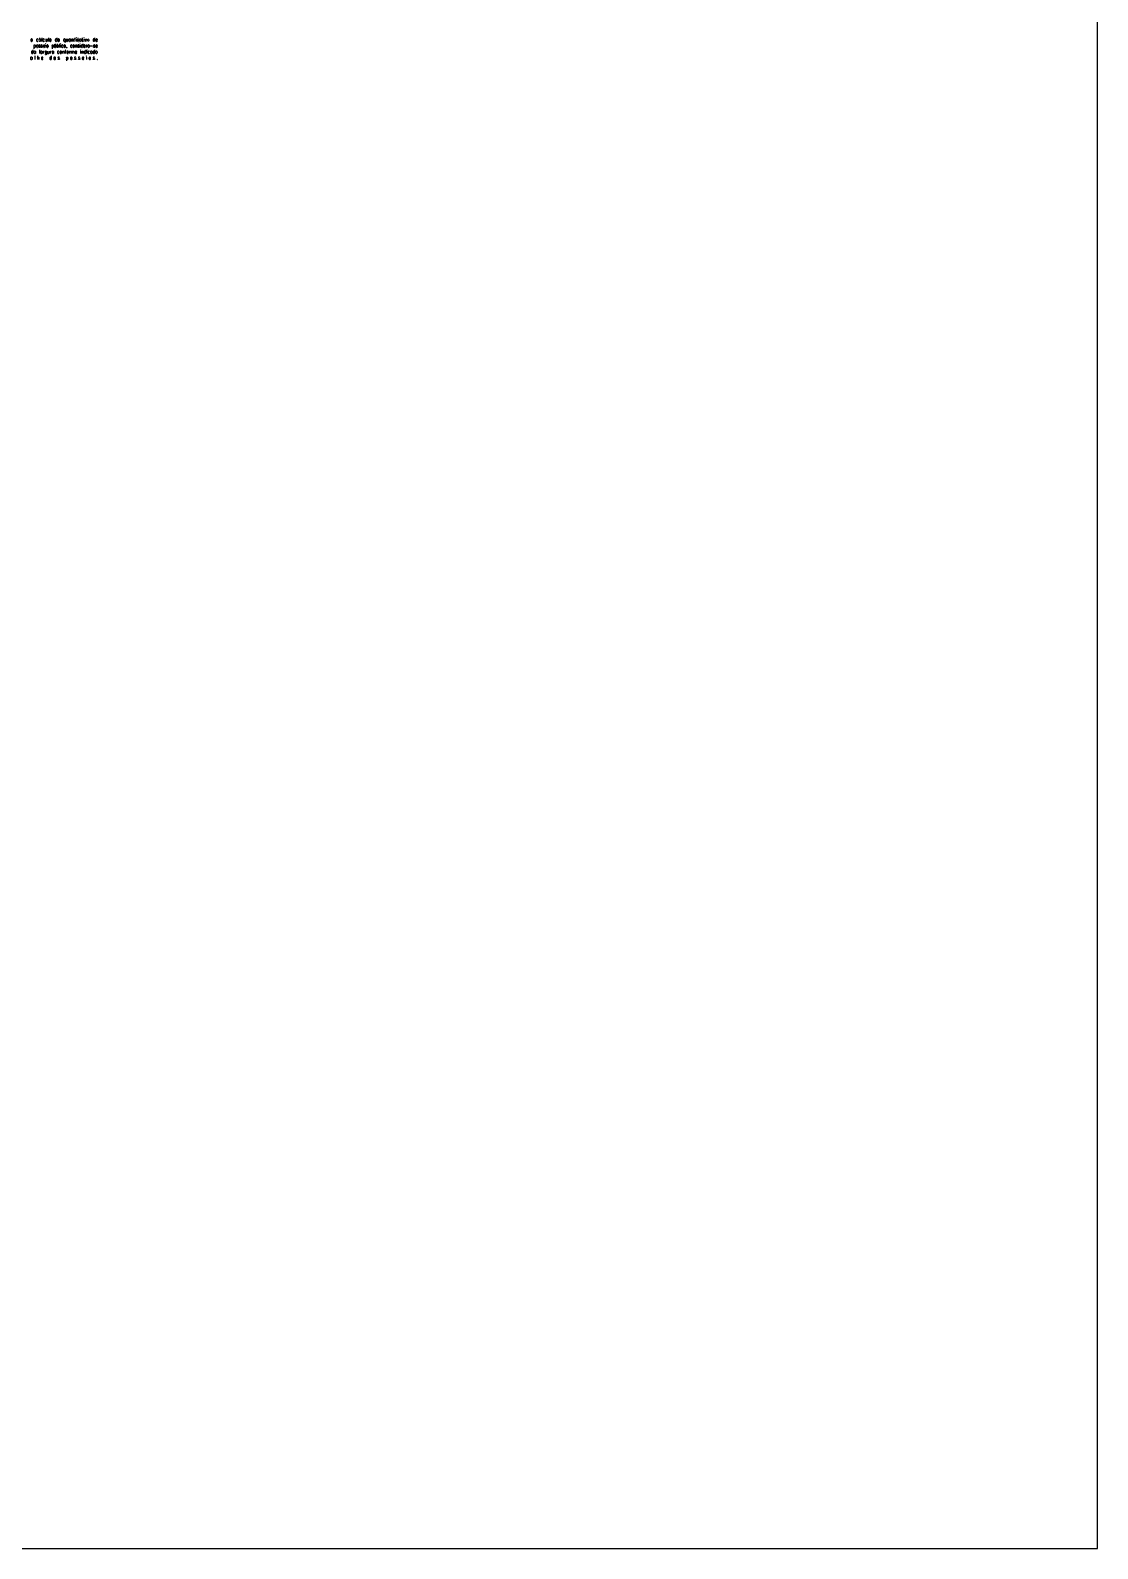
# Model space of a CAD drawing. Header units: feet. Extents: x 203667 to 205527, y 9204857 to 9205156.
# Drawn here: x 203719.94 to 203738.5, y 9204889.59 to 9204915.99 of the extents above; entities that cross this region are included whole.
import ezdxf

# ---------------------------------------------------------------- set-up
doc = ezdxf.new("R2010")
doc.units = ezdxf.units.FT
doc.header["$LTSCALE"] = 0.3
doc.header["$MEASUREMENT"] = 0
doc.linetypes.add('CONTINUO', pattern=[0])
doc.layers.add('Estacas', color=7, linetype='CONTINUO')
doc.layers.add('PDF2_A_Texto', color=7, linetype='Continuous')

msp = doc.modelspace()

# ---------------------------------------------------------------- linework, layer by layer
at = {"layer": 'Estacas'}
msp.add_lwpolyline([(203667.39, 9204889.591), (203738.497, 9204889.591), (203738.497, 9204941.978), (203667.39, 9204941.978)], close=True, dxfattribs=at)
at = {"layer": 'PDF2_A_Texto', "lineweight": 25}
for points in [[(203719.958, 9204915.839), (203719.954, 9204915.835), (203719.948, 9204915.829), (203719.946, 9204915.821), (203719.946, 9204915.814), (203719.948, 9204915.806), (203719.954, 9204915.8), (203719.958, 9204915.796), (203719.964, 9204915.796), (203719.969, 9204915.8), (203719.974, 9204915.806), (203719.976, 9204915.814), (203719.976, 9204915.821), (203719.974, 9204915.829), (203719.969, 9204915.835), (203719.964, 9204915.839)], [(203720.285, 9204915.839), (203720.281, 9204915.835), (203720.275, 9204915.829), (203720.273, 9204915.821), (203720.273, 9204915.814), (203720.275, 9204915.806), (203720.281, 9204915.8), (203720.285, 9204915.796), (203720.291, 9204915.796), (203720.296, 9204915.8), (203720.301, 9204915.806), (203720.303, 9204915.814), (203720.303, 9204915.821), (203720.301, 9204915.829), (203720.296, 9204915.835), (203720.291, 9204915.839)], [(203720.431, 9204915.839), (203720.426, 9204915.835), (203720.421, 9204915.829), (203720.419, 9204915.821), (203720.419, 9204915.814), (203720.421, 9204915.806), (203720.426, 9204915.8), (203720.431, 9204915.796), (203720.437, 9204915.796), (203720.441, 9204915.8), (203720.447, 9204915.806), (203720.449, 9204915.814), (203720.449, 9204915.821), (203720.447, 9204915.829), (203720.441, 9204915.835), (203720.437, 9204915.839)], [(203720.738, 9204915.857), (203720.74, 9204915.853), (203720.742, 9204915.857), (203720.74, 9204915.86)], [(203720.869, 9204915.857), (203720.872, 9204915.853), (203720.874, 9204915.857), (203720.872, 9204915.86)], [(203720.205, 9204915.751), (203720.208, 9204915.748), (203720.211, 9204915.751), (203720.208, 9204915.754)], [(203720.235, 9204915.733), (203720.231, 9204915.73), (203720.227, 9204915.724), (203720.225, 9204915.715), (203720.225, 9204915.709), (203720.227, 9204915.7), (203720.231, 9204915.694), (203720.235, 9204915.691), (203720.243, 9204915.691), (203720.247, 9204915.694), (203720.251, 9204915.7), (203720.253, 9204915.709), (203720.253, 9204915.715), (203720.251, 9204915.724), (203720.247, 9204915.73), (203720.243, 9204915.733)], [(203720.465, 9204915.627), (203720.46, 9204915.624), (203720.456, 9204915.619), (203720.454, 9204915.609), (203720.454, 9204915.603), (203720.456, 9204915.594), (203720.46, 9204915.588), (203720.465, 9204915.585), (203720.472, 9204915.585), (203720.476, 9204915.588), (203720.481, 9204915.594), (203720.483, 9204915.603), (203720.483, 9204915.609), (203720.481, 9204915.619), (203720.476, 9204915.624), (203720.472, 9204915.627)], [(203720.464, 9204915.751), (203720.466, 9204915.748), (203720.468, 9204915.751), (203720.466, 9204915.754)], [(203720.534, 9204915.733), (203720.53, 9204915.73), (203720.525, 9204915.724), (203720.523, 9204915.715), (203720.523, 9204915.709), (203720.525, 9204915.7), (203720.53, 9204915.694), (203720.534, 9204915.691), (203720.541, 9204915.691), (203720.546, 9204915.694), (203720.55, 9204915.7), (203720.552, 9204915.709), (203720.552, 9204915.715), (203720.55, 9204915.724), (203720.546, 9204915.73), (203720.541, 9204915.733)], [(203720.584, 9204915.627), (203720.58, 9204915.624), (203720.576, 9204915.619), (203720.573, 9204915.609), (203720.573, 9204915.603), (203720.576, 9204915.594), (203720.58, 9204915.588), (203720.584, 9204915.585), (203720.591, 9204915.585), (203720.596, 9204915.588), (203720.6, 9204915.594), (203720.602, 9204915.603), (203720.602, 9204915.609), (203720.6, 9204915.619), (203720.596, 9204915.624), (203720.591, 9204915.627)], [(203720.69, 9204915.733), (203720.685, 9204915.73), (203720.68, 9204915.724), (203720.678, 9204915.715), (203720.678, 9204915.709), (203720.68, 9204915.7), (203720.685, 9204915.694), (203720.69, 9204915.691), (203720.696, 9204915.691), (203720.701, 9204915.694), (203720.706, 9204915.7), (203720.708, 9204915.709), (203720.708, 9204915.715), (203720.706, 9204915.724), (203720.701, 9204915.73), (203720.696, 9204915.733)], [(203720.804, 9204915.751), (203720.806, 9204915.748), (203720.808, 9204915.751), (203720.806, 9204915.754)], [(203720.812, 9204915.645), (203720.814, 9204915.643), (203720.816, 9204915.645), (203720.814, 9204915.648)], [(203720.912, 9204915.539), (203720.914, 9204915.537), (203720.916, 9204915.539), (203720.914, 9204915.542)], [(203720.922, 9204915.645), (203720.925, 9204915.643), (203720.927, 9204915.645), (203720.925, 9204915.648)], [(203721.087, 9204915.627), (203721.082, 9204915.624), (203721.077, 9204915.619), (203721.075, 9204915.609), (203721.075, 9204915.603), (203721.077, 9204915.594), (203721.082, 9204915.588), (203721.087, 9204915.585), (203721.093, 9204915.585), (203721.098, 9204915.588), (203721.103, 9204915.594), (203721.105, 9204915.603), (203721.105, 9204915.609), (203721.103, 9204915.619), (203721.098, 9204915.624), (203721.093, 9204915.627)], [(203720.361, 9204915.521), (203720.357, 9204915.519), (203720.351, 9204915.513), (203720.349, 9204915.503), (203720.349, 9204915.498), (203720.351, 9204915.488), (203720.357, 9204915.482), (203720.361, 9204915.479), (203720.367, 9204915.479), (203720.373, 9204915.482), (203720.377, 9204915.488), (203720.379, 9204915.498), (203720.379, 9204915.503), (203720.377, 9204915.513), (203720.373, 9204915.519), (203720.367, 9204915.521)], [(203720.97, 9204915.521), (203720.966, 9204915.519), (203720.961, 9204915.513), (203720.959, 9204915.503), (203720.959, 9204915.498), (203720.961, 9204915.488), (203720.966, 9204915.482), (203720.97, 9204915.479), (203720.977, 9204915.479), (203720.982, 9204915.482), (203720.986, 9204915.488), (203720.988, 9204915.498), (203720.988, 9204915.503), (203720.986, 9204915.513), (203720.982, 9204915.519), (203720.977, 9204915.521)], [(203721.103, 9204915.485), (203721.1, 9204915.482), (203721.103, 9204915.479), (203721.105, 9204915.482)]]:
    msp.add_lwpolyline(points, close=True, dxfattribs=at)
for points in [[(203720.072, 9204915.829), (203720.068, 9204915.835), (203720.064, 9204915.839), (203720.056, 9204915.839), (203720.052, 9204915.835), (203720.048, 9204915.829), (203720.045, 9204915.821), (203720.045, 9204915.814), (203720.048, 9204915.806), (203720.052, 9204915.8), (203720.056, 9204915.796), (203720.064, 9204915.796), (203720.068, 9204915.8), (203720.072, 9204915.806)], [(203720.094, 9204915.848), (203720.112, 9204915.86)], [(203720.117, 9204915.839), (203720.117, 9204915.796)], [(203720.139, 9204915.86), (203720.139, 9204915.796)], [(203720.186, 9204915.829), (203720.182, 9204915.835), (203720.177, 9204915.839), (203720.171, 9204915.839), (203720.166, 9204915.835), (203720.161, 9204915.829), (203720.159, 9204915.821), (203720.159, 9204915.814), (203720.161, 9204915.806), (203720.166, 9204915.8), (203720.171, 9204915.796), (203720.177, 9204915.796), (203720.182, 9204915.8), (203720.186, 9204915.806)], [(203720.207, 9204915.839), (203720.207, 9204915.808), (203720.209, 9204915.8), (203720.213, 9204915.796), (203720.22, 9204915.796), (203720.225, 9204915.8), (203720.231, 9204915.808)], [(203720.231, 9204915.839), (203720.231, 9204915.796)], [(203720.253, 9204915.86), (203720.253, 9204915.796)], [(203720.399, 9204915.829), (203720.395, 9204915.835), (203720.391, 9204915.839), (203720.383, 9204915.839), (203720.379, 9204915.835), (203720.375, 9204915.829), (203720.372, 9204915.821), (203720.372, 9204915.814), (203720.375, 9204915.806), (203720.379, 9204915.8), (203720.383, 9204915.796), (203720.391, 9204915.796), (203720.395, 9204915.8), (203720.399, 9204915.806)], [(203720.399, 9204915.86), (203720.399, 9204915.796)], [(203720.545, 9204915.829), (203720.541, 9204915.835), (203720.536, 9204915.839), (203720.529, 9204915.839), (203720.525, 9204915.835), (203720.52, 9204915.829), (203720.518, 9204915.821), (203720.518, 9204915.814), (203720.52, 9204915.806), (203720.525, 9204915.8), (203720.529, 9204915.796), (203720.536, 9204915.796), (203720.541, 9204915.8), (203720.545, 9204915.806)], [(203720.545, 9204915.839), (203720.545, 9204915.775)], [(203720.567, 9204915.839), (203720.567, 9204915.808), (203720.569, 9204915.8), (203720.574, 9204915.796), (203720.581, 9204915.796), (203720.585, 9204915.8), (203720.592, 9204915.808)], [(203720.592, 9204915.839), (203720.592, 9204915.796)], [(203720.639, 9204915.829), (203720.635, 9204915.835), (203720.63, 9204915.839), (203720.623, 9204915.839), (203720.619, 9204915.835), (203720.614, 9204915.829), (203720.612, 9204915.821), (203720.612, 9204915.814), (203720.614, 9204915.806), (203720.619, 9204915.8), (203720.623, 9204915.796), (203720.63, 9204915.796), (203720.635, 9204915.8), (203720.639, 9204915.806)], [(203720.639, 9204915.839), (203720.639, 9204915.796)], [(203720.661, 9204915.839), (203720.661, 9204915.796)], [(203720.661, 9204915.827), (203720.668, 9204915.835), (203720.673, 9204915.839), (203720.679, 9204915.839), (203720.684, 9204915.835), (203720.686, 9204915.827), (203720.686, 9204915.796)], [(203720.704, 9204915.839), (203720.72, 9204915.839)], [(203720.711, 9204915.86), (203720.711, 9204915.808), (203720.713, 9204915.8), (203720.717, 9204915.796), (203720.722, 9204915.796)], [(203720.74, 9204915.835), (203720.74, 9204915.796)], [(203720.758, 9204915.839), (203720.774, 9204915.839)], [(203720.764, 9204915.86), (203720.764, 9204915.808), (203720.766, 9204915.8), (203720.771, 9204915.796), (203720.776, 9204915.796)], [(203720.818, 9204915.829), (203720.814, 9204915.835), (203720.808, 9204915.839), (203720.802, 9204915.839), (203720.798, 9204915.835), (203720.794, 9204915.829), (203720.79, 9204915.821), (203720.79, 9204915.814), (203720.794, 9204915.806), (203720.798, 9204915.8), (203720.802, 9204915.796), (203720.808, 9204915.796), (203720.814, 9204915.8), (203720.818, 9204915.806)], [(203720.818, 9204915.839), (203720.818, 9204915.796)], [(203720.836, 9204915.839), (203720.852, 9204915.839)], [(203720.842, 9204915.86), (203720.842, 9204915.808), (203720.844, 9204915.8), (203720.85, 9204915.796), (203720.854, 9204915.796)], [(203720.872, 9204915.835), (203720.872, 9204915.796)], [(203720.889, 9204915.839), (203720.903, 9204915.796), (203720.916, 9204915.839)], [(203721.057, 9204915.86), (203721.057, 9204915.796)], [(203721.077, 9204915.821), (203721.105, 9204915.821), (203721.105, 9204915.827), (203721.103, 9204915.832), (203721.1, 9204915.835), (203721.095, 9204915.839), (203721.089, 9204915.839), (203721.085, 9204915.835), (203721.079, 9204915.829), (203721.077, 9204915.821), (203721.077, 9204915.814), (203721.079, 9204915.806), (203721.085, 9204915.8), (203721.089, 9204915.796), (203721.095, 9204915.796), (203721.1, 9204915.8), (203721.105, 9204915.806)], [(203719.985, 9204915.619), (203719.981, 9204915.624), (203719.976, 9204915.627), (203719.97, 9204915.627), (203719.965, 9204915.624), (203719.96, 9204915.619), (203719.958, 9204915.609), (203719.958, 9204915.603), (203719.96, 9204915.594), (203719.965, 9204915.588), (203719.97, 9204915.585), (203719.976, 9204915.585), (203719.981, 9204915.588), (203719.985, 9204915.594)], [(203719.985, 9204915.648), (203719.985, 9204915.585)], [(203720.002, 9204915.733), (203720.002, 9204915.669)], [(203720.002, 9204915.724), (203720.008, 9204915.73), (203720.012, 9204915.733), (203720.018, 9204915.733), (203720.024, 9204915.73), (203720.028, 9204915.724), (203720.03, 9204915.715), (203720.03, 9204915.709), (203720.028, 9204915.7), (203720.024, 9204915.694), (203720.018, 9204915.691), (203720.012, 9204915.691), (203720.008, 9204915.694), (203720.002, 9204915.7)], [(203720.03, 9204915.619), (203720.026, 9204915.624), (203720.021, 9204915.627), (203720.014, 9204915.627), (203720.01, 9204915.624), (203720.006, 9204915.619), (203720.003, 9204915.609), (203720.003, 9204915.603), (203720.006, 9204915.594), (203720.01, 9204915.588), (203720.014, 9204915.585), (203720.021, 9204915.585), (203720.026, 9204915.588), (203720.03, 9204915.594)], [(203720.016, 9204915.542), (203720.016, 9204915.479)], [(203720.03, 9204915.627), (203720.03, 9204915.585)], [(203720.071, 9204915.724), (203720.067, 9204915.73), (203720.062, 9204915.733), (203720.055, 9204915.733), (203720.051, 9204915.73), (203720.046, 9204915.724), (203720.044, 9204915.715), (203720.044, 9204915.709), (203720.046, 9204915.7), (203720.051, 9204915.694), (203720.055, 9204915.691), (203720.062, 9204915.691), (203720.067, 9204915.694), (203720.071, 9204915.7)], [(203720.063, 9204915.542), (203720.063, 9204915.479)], [(203720.071, 9204915.733), (203720.071, 9204915.691)], [(203720.112, 9204915.724), (203720.11, 9204915.73), (203720.103, 9204915.733), (203720.097, 9204915.733), (203720.089, 9204915.73), (203720.087, 9204915.724), (203720.089, 9204915.718), (203720.094, 9204915.715), (203720.105, 9204915.712), (203720.11, 9204915.709), (203720.112, 9204915.703), (203720.112, 9204915.7), (203720.11, 9204915.694), (203720.103, 9204915.691), (203720.097, 9204915.691), (203720.089, 9204915.694), (203720.087, 9204915.7)], [(203720.1, 9204915.648), (203720.1, 9204915.585)], [(203720.145, 9204915.619), (203720.141, 9204915.624), (203720.136, 9204915.627), (203720.129, 9204915.627), (203720.125, 9204915.624), (203720.12, 9204915.619), (203720.118, 9204915.609), (203720.118, 9204915.603), (203720.12, 9204915.594), (203720.125, 9204915.588), (203720.129, 9204915.585), (203720.136, 9204915.585), (203720.141, 9204915.588), (203720.145, 9204915.594)], [(203720.15, 9204915.724), (203720.148, 9204915.73), (203720.142, 9204915.733), (203720.135, 9204915.733), (203720.128, 9204915.73), (203720.126, 9204915.724), (203720.128, 9204915.718), (203720.132, 9204915.715), (203720.144, 9204915.712), (203720.148, 9204915.709), (203720.15, 9204915.703), (203720.15, 9204915.7), (203720.148, 9204915.694), (203720.142, 9204915.691), (203720.135, 9204915.691), (203720.128, 9204915.694), (203720.126, 9204915.7)], [(203720.145, 9204915.627), (203720.145, 9204915.585)], [(203720.164, 9204915.715), (203720.192, 9204915.715), (203720.192, 9204915.721), (203720.19, 9204915.727), (203720.187, 9204915.73), (203720.183, 9204915.733), (203720.176, 9204915.733), (203720.172, 9204915.73), (203720.167, 9204915.724), (203720.164, 9204915.715), (203720.164, 9204915.709), (203720.167, 9204915.7), (203720.172, 9204915.694), (203720.176, 9204915.691), (203720.183, 9204915.691), (203720.187, 9204915.694), (203720.192, 9204915.7)], [(203720.165, 9204915.627), (203720.165, 9204915.585)], [(203720.165, 9204915.609), (203720.167, 9204915.619), (203720.172, 9204915.624), (203720.177, 9204915.627), (203720.183, 9204915.627)], [(203720.221, 9204915.619), (203720.217, 9204915.624), (203720.213, 9204915.627), (203720.205, 9204915.627), (203720.201, 9204915.624), (203720.197, 9204915.619), (203720.195, 9204915.609), (203720.195, 9204915.603), (203720.197, 9204915.594), (203720.201, 9204915.588), (203720.205, 9204915.585), (203720.213, 9204915.585), (203720.217, 9204915.588), (203720.221, 9204915.594)], [(203720.221, 9204915.627), (203720.221, 9204915.579), (203720.219, 9204915.57), (203720.217, 9204915.567), (203720.213, 9204915.564), (203720.205, 9204915.564), (203720.201, 9204915.567)], [(203720.208, 9204915.73), (203720.208, 9204915.691)], [(203720.241, 9204915.627), (203720.241, 9204915.597), (203720.245, 9204915.588), (203720.249, 9204915.585), (203720.255, 9204915.585), (203720.259, 9204915.588), (203720.267, 9204915.597)], [(203720.267, 9204915.627), (203720.267, 9204915.585)], [(203720.287, 9204915.627), (203720.287, 9204915.585)], [(203720.287, 9204915.609), (203720.289, 9204915.619), (203720.293, 9204915.624), (203720.299, 9204915.627), (203720.305, 9204915.627)], [(203720.305, 9204915.542), (203720.305, 9204915.479)], [(203720.343, 9204915.619), (203720.339, 9204915.624), (203720.335, 9204915.627), (203720.327, 9204915.627), (203720.323, 9204915.624), (203720.319, 9204915.619), (203720.317, 9204915.609), (203720.317, 9204915.603), (203720.319, 9204915.594), (203720.323, 9204915.588), (203720.327, 9204915.585), (203720.335, 9204915.585), (203720.339, 9204915.588), (203720.343, 9204915.594)], [(203720.318, 9204915.733), (203720.318, 9204915.669)], [(203720.318, 9204915.724), (203720.322, 9204915.73), (203720.327, 9204915.733), (203720.333, 9204915.733), (203720.338, 9204915.73), (203720.343, 9204915.724), (203720.345, 9204915.715), (203720.345, 9204915.709), (203720.343, 9204915.7), (203720.338, 9204915.694), (203720.333, 9204915.691), (203720.327, 9204915.691), (203720.322, 9204915.694), (203720.318, 9204915.7)], [(203720.343, 9204915.627), (203720.343, 9204915.585)], [(203720.361, 9204915.733), (203720.361, 9204915.703), (203720.363, 9204915.694), (203720.367, 9204915.691), (203720.375, 9204915.691), (203720.379, 9204915.694), (203720.385, 9204915.703)], [(203720.363, 9204915.742), (203720.383, 9204915.754)], [(203720.385, 9204915.733), (203720.385, 9204915.691)], [(203720.404, 9204915.754), (203720.404, 9204915.691)], [(203720.404, 9204915.724), (203720.409, 9204915.73), (203720.413, 9204915.733), (203720.42, 9204915.733), (203720.424, 9204915.73), (203720.429, 9204915.724), (203720.432, 9204915.715), (203720.432, 9204915.709), (203720.429, 9204915.7), (203720.424, 9204915.694), (203720.42, 9204915.691), (203720.413, 9204915.691), (203720.409, 9204915.694), (203720.404, 9204915.7)], [(203720.438, 9204915.619), (203720.433, 9204915.624), (203720.429, 9204915.627), (203720.422, 9204915.627), (203720.417, 9204915.624), (203720.413, 9204915.619), (203720.411, 9204915.609), (203720.411, 9204915.603), (203720.413, 9204915.594), (203720.417, 9204915.588), (203720.422, 9204915.585), (203720.429, 9204915.585), (203720.433, 9204915.588), (203720.438, 9204915.594)], [(203720.448, 9204915.754), (203720.448, 9204915.691)], [(203720.466, 9204915.73), (203720.466, 9204915.691)], [(203720.509, 9204915.724), (203720.505, 9204915.73), (203720.501, 9204915.733), (203720.493, 9204915.733), (203720.489, 9204915.73), (203720.485, 9204915.724), (203720.483, 9204915.715), (203720.483, 9204915.709), (203720.485, 9204915.7), (203720.489, 9204915.694), (203720.493, 9204915.691), (203720.501, 9204915.691), (203720.505, 9204915.694), (203720.509, 9204915.7)], [(203720.501, 9204915.627), (203720.501, 9204915.585)], [(203720.501, 9204915.615), (203720.508, 9204915.624), (203720.512, 9204915.627), (203720.519, 9204915.627), (203720.524, 9204915.624), (203720.526, 9204915.615), (203720.526, 9204915.585)], [(203720.542, 9204915.627), (203720.558, 9204915.627)], [(203720.56, 9204915.648), (203720.555, 9204915.648), (203720.55, 9204915.645), (203720.548, 9204915.637), (203720.548, 9204915.585)], [(203720.574, 9204915.694), (203720.571, 9204915.691), (203720.568, 9204915.694), (203720.571, 9204915.697), (203720.574, 9204915.694), (203720.574, 9204915.687), (203720.571, 9204915.682), (203720.568, 9204915.679)], [(203720.62, 9204915.627), (203720.62, 9204915.585)], [(203720.62, 9204915.609), (203720.622, 9204915.619), (203720.628, 9204915.624), (203720.632, 9204915.627), (203720.638, 9204915.627)], [(203720.665, 9204915.724), (203720.66, 9204915.73), (203720.655, 9204915.733), (203720.649, 9204915.733), (203720.644, 9204915.73), (203720.639, 9204915.724), (203720.637, 9204915.715), (203720.637, 9204915.709), (203720.639, 9204915.7), (203720.644, 9204915.694), (203720.649, 9204915.691), (203720.655, 9204915.691), (203720.66, 9204915.694), (203720.665, 9204915.7)], [(203720.652, 9204915.627), (203720.652, 9204915.585)], [(203720.652, 9204915.615), (203720.658, 9204915.624), (203720.664, 9204915.627), (203720.67, 9204915.627), (203720.674, 9204915.624), (203720.676, 9204915.615), (203720.676, 9204915.585)], [(203720.676, 9204915.615), (203720.684, 9204915.624), (203720.688, 9204915.627), (203720.694, 9204915.627), (203720.699, 9204915.624), (203720.702, 9204915.615), (203720.702, 9204915.585)], [(203720.72, 9204915.609), (203720.746, 9204915.609), (203720.746, 9204915.615), (203720.744, 9204915.622), (203720.742, 9204915.624), (203720.738, 9204915.627), (203720.731, 9204915.627), (203720.726, 9204915.624), (203720.722, 9204915.619), (203720.72, 9204915.609), (203720.72, 9204915.603), (203720.722, 9204915.594), (203720.726, 9204915.588), (203720.731, 9204915.585), (203720.738, 9204915.585), (203720.742, 9204915.588), (203720.746, 9204915.594)], [(203720.724, 9204915.733), (203720.724, 9204915.691)], [(203720.724, 9204915.721), (203720.73, 9204915.73), (203720.735, 9204915.733), (203720.742, 9204915.733), (203720.746, 9204915.73), (203720.749, 9204915.721), (203720.749, 9204915.691)], [(203720.789, 9204915.724), (203720.787, 9204915.73), (203720.781, 9204915.733), (203720.774, 9204915.733), (203720.767, 9204915.73), (203720.765, 9204915.724), (203720.767, 9204915.718), (203720.771, 9204915.715), (203720.783, 9204915.712), (203720.787, 9204915.709), (203720.789, 9204915.703), (203720.789, 9204915.7), (203720.787, 9204915.694), (203720.781, 9204915.691), (203720.774, 9204915.691), (203720.767, 9204915.694), (203720.765, 9204915.7)], [(203720.806, 9204915.73), (203720.806, 9204915.691)], [(203720.814, 9204915.624), (203720.814, 9204915.585)], [(203720.85, 9204915.724), (203720.844, 9204915.73), (203720.84, 9204915.733), (203720.834, 9204915.733), (203720.829, 9204915.73), (203720.824, 9204915.724), (203720.822, 9204915.715), (203720.822, 9204915.709), (203720.824, 9204915.7), (203720.829, 9204915.694), (203720.834, 9204915.691), (203720.84, 9204915.691), (203720.844, 9204915.694), (203720.85, 9204915.7)], [(203720.834, 9204915.627), (203720.834, 9204915.585)], [(203720.834, 9204915.615), (203720.841, 9204915.624), (203720.845, 9204915.627), (203720.852, 9204915.627), (203720.857, 9204915.624), (203720.859, 9204915.615), (203720.859, 9204915.585)], [(203720.85, 9204915.754), (203720.85, 9204915.691)], [(203720.866, 9204915.715), (203720.893, 9204915.715), (203720.893, 9204915.721), (203720.89, 9204915.727), (203720.888, 9204915.73), (203720.884, 9204915.733), (203720.877, 9204915.733), (203720.872, 9204915.73), (203720.868, 9204915.724), (203720.866, 9204915.715), (203720.866, 9204915.709), (203720.868, 9204915.7), (203720.872, 9204915.694), (203720.877, 9204915.691), (203720.884, 9204915.691), (203720.888, 9204915.694), (203720.893, 9204915.7)], [(203720.904, 9204915.619), (203720.899, 9204915.624), (203720.895, 9204915.627), (203720.889, 9204915.627), (203720.884, 9204915.624), (203720.879, 9204915.619), (203720.877, 9204915.609), (203720.877, 9204915.603), (203720.879, 9204915.594), (203720.884, 9204915.588), (203720.889, 9204915.585), (203720.895, 9204915.585), (203720.899, 9204915.588), (203720.904, 9204915.594)], [(203720.904, 9204915.648), (203720.904, 9204915.585)], [(203720.909, 9204915.733), (203720.909, 9204915.691)], [(203720.909, 9204915.715), (203720.911, 9204915.724), (203720.915, 9204915.73), (203720.921, 9204915.733), (203720.927, 9204915.733)], [(203720.925, 9204915.624), (203720.925, 9204915.585)], [(203720.963, 9204915.724), (203720.959, 9204915.73), (203720.954, 9204915.733), (203720.948, 9204915.733), (203720.943, 9204915.73), (203720.939, 9204915.724), (203720.936, 9204915.715), (203720.936, 9204915.709), (203720.939, 9204915.7), (203720.943, 9204915.694), (203720.948, 9204915.691), (203720.954, 9204915.691), (203720.959, 9204915.694), (203720.963, 9204915.7)], [(203720.969, 9204915.619), (203720.965, 9204915.624), (203720.961, 9204915.627), (203720.953, 9204915.627), (203720.949, 9204915.624), (203720.945, 9204915.619), (203720.943, 9204915.609), (203720.943, 9204915.603), (203720.945, 9204915.594), (203720.949, 9204915.588), (203720.953, 9204915.585), (203720.961, 9204915.585), (203720.965, 9204915.588), (203720.969, 9204915.594)], [(203720.963, 9204915.733), (203720.963, 9204915.691)], [(203720.982, 9204915.718), (203721.022, 9204915.718)], [(203721.013, 9204915.619), (203721.007, 9204915.624), (203721.003, 9204915.627), (203720.997, 9204915.627), (203720.991, 9204915.624), (203720.987, 9204915.619), (203720.985, 9204915.609), (203720.985, 9204915.603), (203720.987, 9204915.594), (203720.991, 9204915.588), (203720.997, 9204915.585), (203721.003, 9204915.585), (203721.007, 9204915.588), (203721.013, 9204915.594)], [(203721.013, 9204915.627), (203721.013, 9204915.585)], [(203721.057, 9204915.619), (203721.053, 9204915.624), (203721.049, 9204915.627), (203721.041, 9204915.627), (203721.037, 9204915.624), (203721.033, 9204915.619), (203721.031, 9204915.609), (203721.031, 9204915.603), (203721.033, 9204915.594), (203721.037, 9204915.588), (203721.041, 9204915.585), (203721.049, 9204915.585), (203721.053, 9204915.588), (203721.057, 9204915.594)], [(203721.063, 9204915.724), (203721.061, 9204915.73), (203721.055, 9204915.733), (203721.048, 9204915.733), (203721.041, 9204915.73), (203721.039, 9204915.724), (203721.041, 9204915.718), (203721.045, 9204915.715), (203721.057, 9204915.712), (203721.061, 9204915.709), (203721.063, 9204915.703), (203721.063, 9204915.7), (203721.061, 9204915.694), (203721.055, 9204915.691), (203721.048, 9204915.691), (203721.041, 9204915.694), (203721.039, 9204915.7)], [(203721.057, 9204915.648), (203721.057, 9204915.585)], [(203721.077, 9204915.715), (203721.105, 9204915.715), (203721.105, 9204915.721), (203721.103, 9204915.727), (203721.1, 9204915.73), (203721.095, 9204915.733), (203721.089, 9204915.733), (203721.085, 9204915.73), (203721.079, 9204915.724), (203721.077, 9204915.715), (203721.077, 9204915.709), (203721.079, 9204915.7), (203721.085, 9204915.694), (203721.089, 9204915.691), (203721.095, 9204915.691), (203721.1, 9204915.694), (203721.105, 9204915.7)], [(203719.969, 9204915.513), (203719.964, 9204915.519), (203719.96, 9204915.521), (203719.954, 9204915.521), (203719.948, 9204915.519), (203719.944, 9204915.513), (203719.942, 9204915.503), (203719.942, 9204915.498), (203719.944, 9204915.488), (203719.948, 9204915.482), (203719.954, 9204915.479), (203719.96, 9204915.479), (203719.964, 9204915.482), (203719.969, 9204915.488)], [(203719.969, 9204915.521), (203719.969, 9204915.479)], [(203720.063, 9204915.51), (203720.069, 9204915.519), (203720.074, 9204915.521), (203720.081, 9204915.521), (203720.085, 9204915.519), (203720.088, 9204915.51), (203720.088, 9204915.479)], [(203720.132, 9204915.503), (203720.159, 9204915.503), (203720.159, 9204915.51), (203720.157, 9204915.516), (203720.155, 9204915.519), (203720.15, 9204915.521), (203720.143, 9204915.521), (203720.139, 9204915.519), (203720.135, 9204915.513), (203720.132, 9204915.503), (203720.132, 9204915.498), (203720.135, 9204915.488), (203720.139, 9204915.482), (203720.143, 9204915.479), (203720.15, 9204915.479), (203720.155, 9204915.482), (203720.159, 9204915.488)], [(203720.305, 9204915.513), (203720.301, 9204915.519), (203720.296, 9204915.521), (203720.289, 9204915.521), (203720.285, 9204915.519), (203720.281, 9204915.513), (203720.277, 9204915.503), (203720.277, 9204915.498), (203720.281, 9204915.488), (203720.285, 9204915.482), (203720.289, 9204915.479), (203720.296, 9204915.479), (203720.301, 9204915.482), (203720.305, 9204915.488)], [(203720.447, 9204915.513), (203720.443, 9204915.519), (203720.437, 9204915.521), (203720.431, 9204915.521), (203720.423, 9204915.519), (203720.421, 9204915.513), (203720.423, 9204915.506), (203720.428, 9204915.503), (203720.439, 9204915.5), (203720.443, 9204915.498), (203720.447, 9204915.492), (203720.447, 9204915.488), (203720.443, 9204915.482), (203720.437, 9204915.479), (203720.431, 9204915.479), (203720.423, 9204915.482), (203720.421, 9204915.488)], [(203720.567, 9204915.521), (203720.567, 9204915.458)], [(203720.567, 9204915.513), (203720.571, 9204915.519), (203720.576, 9204915.521), (203720.583, 9204915.521), (203720.587, 9204915.519), (203720.592, 9204915.513), (203720.594, 9204915.503), (203720.594, 9204915.498), (203720.592, 9204915.488), (203720.587, 9204915.482), (203720.583, 9204915.479), (203720.576, 9204915.479), (203720.571, 9204915.482), (203720.567, 9204915.488)], [(203720.664, 9204915.513), (203720.659, 9204915.519), (203720.655, 9204915.521), (203720.648, 9204915.521), (203720.643, 9204915.519), (203720.639, 9204915.513), (203720.636, 9204915.503), (203720.636, 9204915.498), (203720.639, 9204915.488), (203720.643, 9204915.482), (203720.648, 9204915.479), (203720.655, 9204915.479), (203720.659, 9204915.482), (203720.664, 9204915.488)], [(203720.664, 9204915.521), (203720.664, 9204915.479)], [(203720.733, 9204915.513), (203720.731, 9204915.519), (203720.724, 9204915.521), (203720.717, 9204915.521), (203720.71, 9204915.519), (203720.708, 9204915.513), (203720.71, 9204915.506), (203720.715, 9204915.503), (203720.726, 9204915.5), (203720.731, 9204915.498), (203720.733, 9204915.492), (203720.733, 9204915.488), (203720.731, 9204915.482), (203720.724, 9204915.479), (203720.717, 9204915.479), (203720.71, 9204915.482), (203720.708, 9204915.488)], [(203720.8, 9204915.513), (203720.798, 9204915.519), (203720.792, 9204915.521), (203720.784, 9204915.521), (203720.778, 9204915.519), (203720.776, 9204915.513), (203720.778, 9204915.506), (203720.782, 9204915.503), (203720.794, 9204915.5), (203720.798, 9204915.498), (203720.8, 9204915.492), (203720.8, 9204915.488), (203720.798, 9204915.482), (203720.792, 9204915.479), (203720.784, 9204915.479), (203720.778, 9204915.482), (203720.776, 9204915.488)], [(203720.842, 9204915.503), (203720.87, 9204915.503), (203720.87, 9204915.51), (203720.868, 9204915.516), (203720.866, 9204915.519), (203720.86, 9204915.521), (203720.854, 9204915.521), (203720.85, 9204915.519), (203720.844, 9204915.513), (203720.842, 9204915.503), (203720.842, 9204915.498), (203720.844, 9204915.488), (203720.85, 9204915.482), (203720.854, 9204915.479), (203720.86, 9204915.479), (203720.866, 9204915.482), (203720.87, 9204915.488)], [(203720.914, 9204915.519), (203720.914, 9204915.479)], [(203721.056, 9204915.513), (203721.053, 9204915.519), (203721.046, 9204915.521), (203721.04, 9204915.521), (203721.033, 9204915.519), (203721.031, 9204915.513), (203721.033, 9204915.506), (203721.037, 9204915.503), (203721.049, 9204915.5), (203721.053, 9204915.498), (203721.056, 9204915.492), (203721.056, 9204915.488), (203721.053, 9204915.482), (203721.046, 9204915.479), (203721.04, 9204915.479), (203721.033, 9204915.482), (203721.031, 9204915.488)]]:
    msp.add_lwpolyline(points, dxfattribs=at)
for centre, major_axis, ratio, start_param, end_param in [((203720.104, 9204915.818), (-0.0001, 0.0217), 0.662471, 5.266717, 10.420687), ((203720.946, 9204915.818), (0, 0.0217), 0.663732, 0.259659, 6.542844), ((203721.045, 9204915.818), (-0.0001, 0.0217), 0.662471, 5.266717, 10.420687)]:
    msp.add_ellipse(centre, major_axis=major_axis, ratio=ratio, start_param=start_param, end_param=end_param, dxfattribs=at)

doc.saveas('drawing.dxf')
